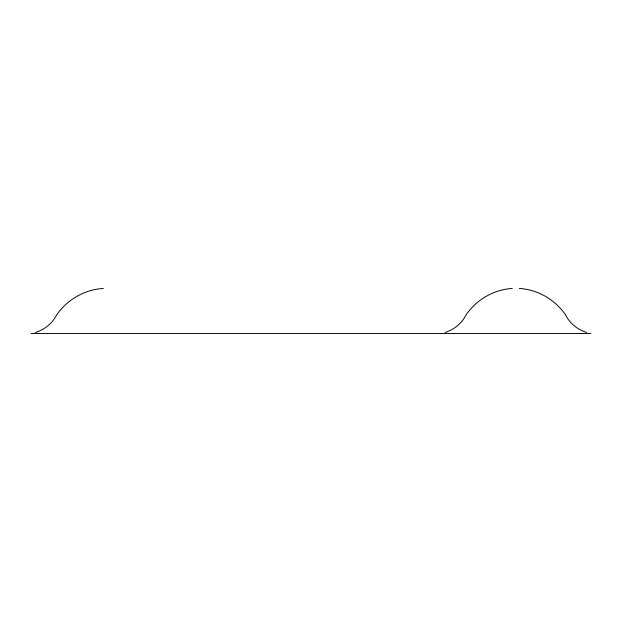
<?xml version="1.0" encoding="UTF-8"?>
<svg xmlns="http://www.w3.org/2000/svg" width="622" height="622" viewBox="0 0 622 622"><rect width="100%" height="100%" fill="white"/><g stroke="black" fill="none" stroke-linecap="round" stroke-linejoin="round"><path stroke-width="0.93" d="M445.002 332.482C453.671 329.722 461.571 323.798 465.66 315.548C475.916 299.967 493.611 289.549 512.256 288.46M35.415 332.482C44.131 329.73 52.116 323.829 56.252 315.548C66.64 299.913 84.499 289.541 103.252 288.46M31.1 333.54L590.9 333.54M519.37 288.46C538.014 289.549 555.71 299.967 565.966 315.548C570.047 323.798 577.955 329.722 586.624 332.482"/></g></svg>
